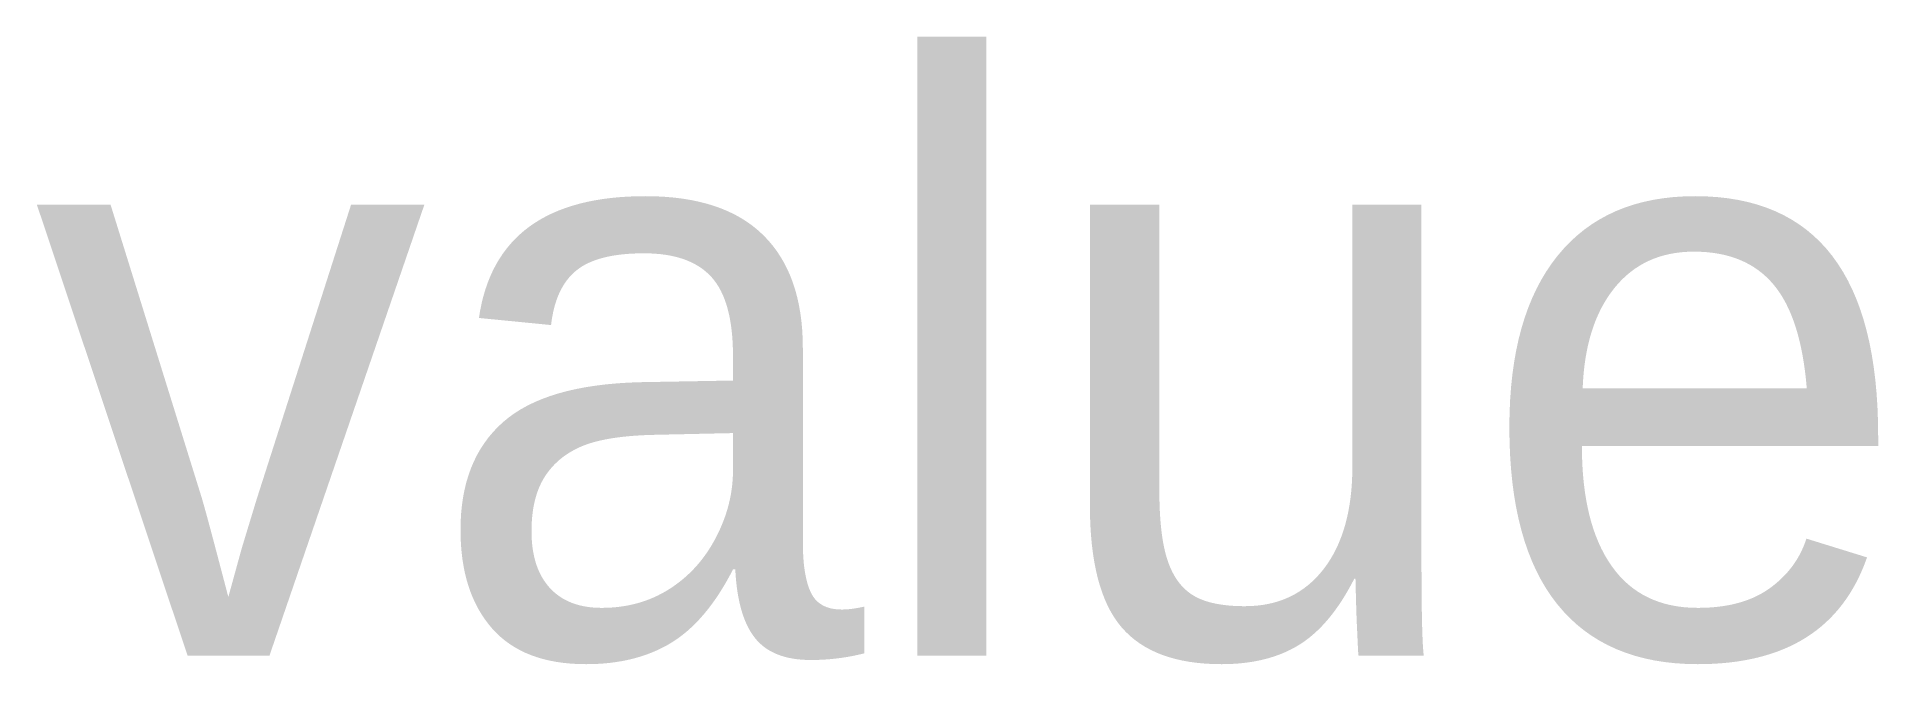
# Model space of a CAD drawing. Extents: x 0.001 to 0.627, y -0.003 to 0.211.
import ezdxf

# ---------------------------------------------------------------- set-up
doc = ezdxf.new("R2010")
doc.units = 0
doc.header["$MEASUREMENT"] = 0

# ---------------------------------------------------------------- blocks, each defined once
blk = doc.blocks.new('NamedBefore')
blk.add_attdef('TAG', (0, 0), '', height=0.2)
blk = doc.blocks.new('*U2')
blk.add_attdef('TAG', (0, 0), '', height=0.2)
blk = doc.blocks.new('NamedBetween')
blk.add_attdef('TAG', (0, 0), '', height=0.2)
blk = doc.blocks.new('*U4')
blk.add_attdef('TAG', (0, 0), '', height=0.2)
blk = doc.blocks.new('*U5')
blk.add_attdef('TAG', (0, 0), '', height=0.2)

msp = doc.modelspace()

# ---------------------------------------------------------------- block references
for name in ['NamedBefore', '*U2', 'NamedBetween', '*U4', '*U5']:
    msp.add_blockref(name, (0, 0)).add_auto_attribs({'TAG': 'value'})

doc.saveas('drawing.dxf')
